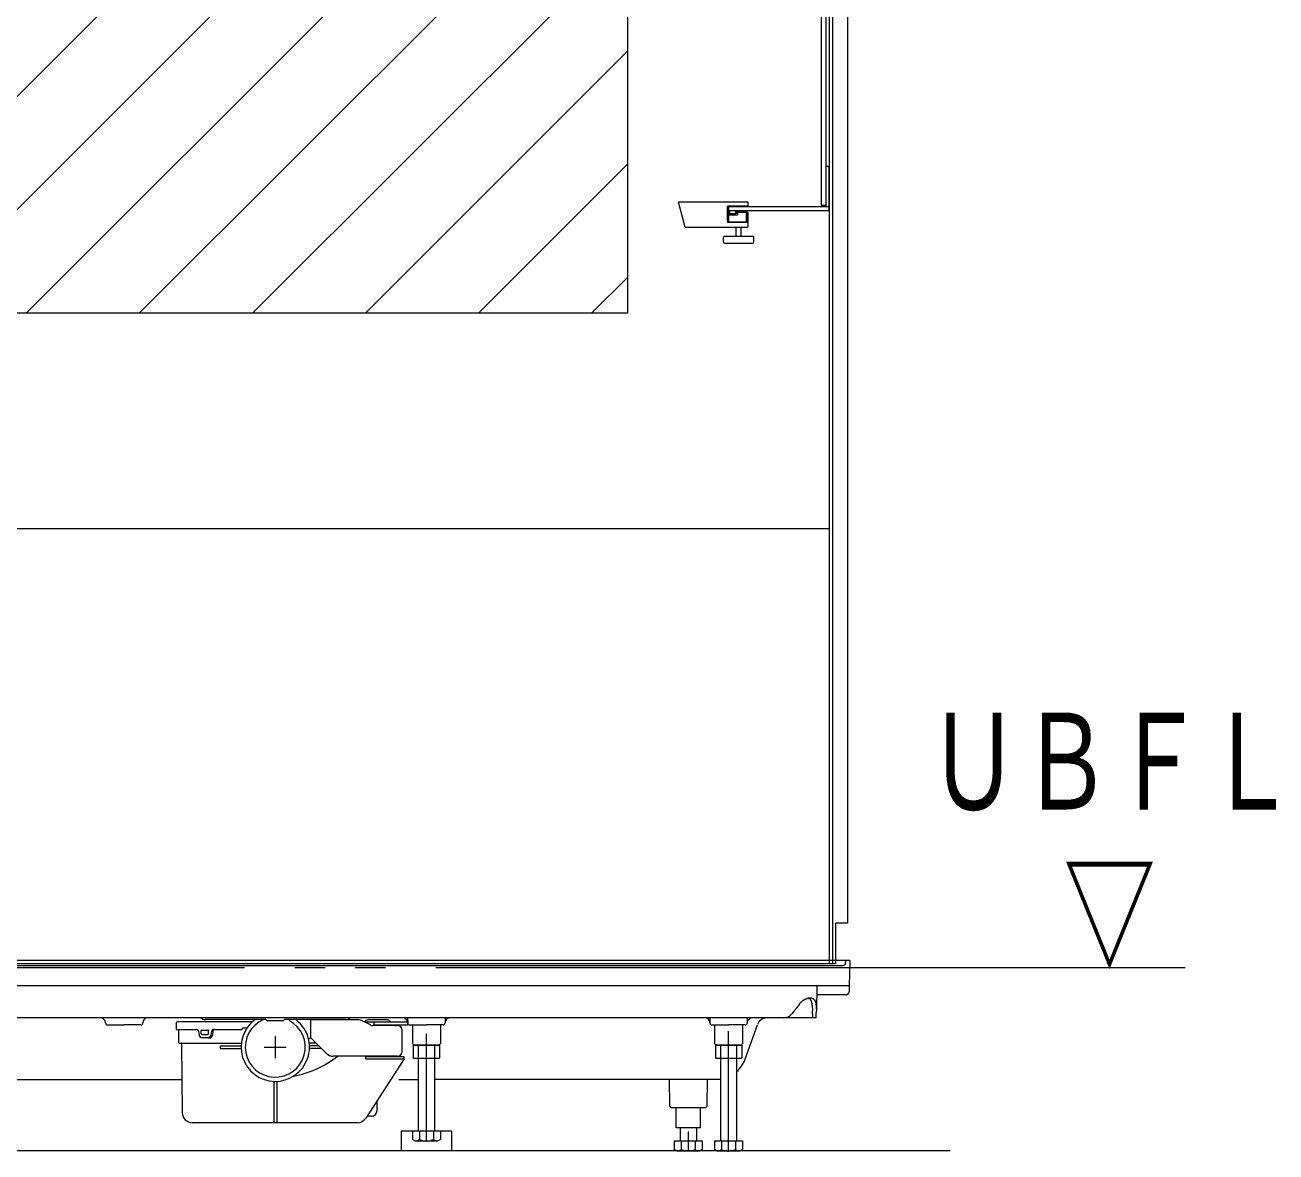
# Model space of a CAD drawing. Units: millimetres on the paper. Extents: x -305 to 305, y -152 to 152.
# Drawn here: x -119.07 to -94.23, y -48.35 to -25.97 of the extents above; entities that cross this region are included whole.
import ezdxf
from ezdxf.enums import TextEntityAlignment as Align

# ---------------------------------------------------------------- set-up
doc = ezdxf.new("R2010")
doc.units = ezdxf.units.MM
doc.linetypes.add('LONG_CHAIN', pattern=[21, 18, -1, 1, -1])
doc.linetypes.add('LONG_DOUBLE_CHAIN', pattern=[21.8, 18, -1, 0.6, -0.6, 0.6, -1])
doc.layers.add('0-0_0', color=7, linetype='Continuous', lineweight=9)
doc.layers.add('0-1_VIEW0002', color=7, linetype='Continuous', lineweight=9)
doc.styles.add('ＭＳ ゴシック', font='')
doc.styles.get('ＭＳ ゴシック').set_extended_font_data('MS Gothic')

msp = doc.modelspace()

# ---------------------------------------------------------------- linework, layer by layer
at = {"layer": '0-0_0'}
for p, q in [((-123.099, -31.259), (-107.099, -15.259)), ((-121.282, -31.686), (-107.099, -17.504)), ((-119.037, -31.686), (-107.099, -19.749)), ((-116.792, -31.686), (-107.099, -21.994)), ((-114.547, -31.686), (-107.099, -24.239)), ((-112.302, -31.686), (-107.099, -26.484)), ((-110.057, -31.686), (-107.099, -28.729)), ((-107.812, -31.686), (-107.099, -30.974))]:
    msp.add_line(p, q, dxfattribs=at)
at = {"layer": '0-1_VIEW0002'}
for p, q in [((-103.099, -4.986), (-103.099, -44.606)), ((-103.039, -5.046), (-103.039, -44.606)), ((-102.739, -4.986), (-102.739, -43.806)), ((-107.099, -31.686), (-107.099, -8.686)), ((-123.099, -31.686), (-107.099, -31.686)), ((-125.099, -35.966), (-103.099, -35.966)), ((-102.979, -43.806), (-102.979, -44.606)), ((-102.739, -43.806), (-102.979, -43.806)), ((-102.694, -44.546), (-125.504, -44.546)), ((-125.364, -44.646), (-102.826, -44.646)), ((-125.219, -44.606), (-102.979, -44.606)), ((-102.775, -44.566), (-102.775, -44.587)), ((-103.347, -45.046), (-103.356, -45.544)), ((-102.703, -45.046), (-102.705, -45.167)), ((-103.694, -45.412), (-103.742, -45.479)), ((-102.765, -45.226), (-103.35, -45.226)), ((-104.002, -45.686), (-124.197, -45.686)), ((-111.472, -45.686), (-111.47, -45.787)), ((-110.727, -45.686), (-110.729, -45.787)), ((-105.472, -45.686), (-105.47, -45.787)), ((-104.727, -45.686), (-104.729, -45.787)), ((-103.794, -45.544), (-103.844, -45.608)), ((-103.432, -45.608), (-103.433, -45.544)), ((-103.357, -45.608), (-103.356, -45.544)), ((-117.47, -45.785), (-117.47, -45.787)), ((-117.43, -45.826), (-117.099, -45.826)), ((-116.769, -45.826), (-117.099, -45.826)), ((-116.069, -45.786), (-116.069, -45.906)), ((-116.059, -45.916), (-115.662, -45.916)), ((-114.56, -45.766), (-116.049, -45.766)), ((-116.019, -45.916), (-116.019, -46.176)), ((-115.568, -46.002), (-115.568, -45.938)), ((-115.558, -45.928), (-115.437, -45.928)), ((-114.292, -45.718), (-115.492, -45.718)), ((-115.427, -46.002), (-115.427, -45.938)), ((-115.325, -45.916), (-114.769, -45.916)), ((-114.759, -45.896), (-114.759, -45.906)), ((-114.749, -45.886), (-114.663, -45.886)), ((-114.278, -45.724), (-114.265, -45.737)), ((-113.948, -45.742), (-114.251, -45.742)), ((-113.934, -45.737), (-113.921, -45.724)), ((-112.707, -45.718), (-113.915, -45.718)), ((-113.399, -45.718), (-113.399, -46.084)), ((-112.432, -45.726), (-113.389, -45.726)), ((-112.21, -45.826), (-112.388, -45.737)), ((-112.329, -45.766), (-111.489, -45.766)), ((-111.887, -45.726), (-112.249, -45.726)), ((-111.679, -45.836), (-112.165, -45.836)), ((-112.135, -45.826), (-112.135, -45.766)), ((-112.135, -45.826), (-111.489, -45.826)), ((-112.129, -45.836), (-112.129, -45.826)), ((-111.805, -45.766), (-111.815, -45.756)), ((-111.579, -46.346), (-111.579, -45.936)), ((-111.469, -45.806), (-111.469, -45.786)), ((-111.43, -45.826), (-111.099, -45.826)), ((-111.377, -45.826), (-111.377, -46.199)), ((-110.769, -45.826), (-111.099, -45.826)), ((-110.822, -45.826), (-110.822, -46.199)), ((-105.43, -45.826), (-105.099, -45.826)), ((-105.377, -45.826), (-105.377, -46.199)), ((-104.769, -45.826), (-105.099, -45.826)), ((-104.822, -45.826), (-104.822, -46.199)), ((-104.771, -46.507), (-104.528, -45.82)), ((-116.009, -46.186), (-114.775, -46.186)), ((-115.959, -46.196), (-115.947, -47.568)), ((-115.622, -45.952), (-115.613, -46.03)), ((-115.558, -46.012), (-115.437, -46.012)), ((-115.407, -46.082), (-115.553, -46.082)), ((-115.365, -45.951), (-115.376, -46.031)), ((-115.336, -45.951), (-115.348, -46.031)), ((-113.409, -46.094), (-113.442, -46.094)), ((-113.289, -46.186), (-113.424, -46.186)), ((-113.399, -46.076), (-113.088, -46.388)), ((-115.192, -46.241), (-114.779, -46.241)), ((-115.192, -46.241), (-115.192, -46.291)), ((-115.192, -46.291), (-114.779, -46.291)), ((-113.234, -46.241), (-113.42, -46.241)), ((-113.184, -46.291), (-113.42, -46.291)), ((-111.377, -46.199), (-111.329, -46.226)), ((-111.359, -46.226), (-111.359, -46.486)), ((-110.869, -46.226), (-111.329, -46.226)), ((-111.259, -46.226), (-111.259, -47.926)), ((-110.939, -46.226), (-110.939, -47.926)), ((-110.869, -46.226), (-110.822, -46.199)), ((-105.377, -46.199), (-105.329, -46.226)), ((-105.359, -46.226), (-105.359, -46.486)), ((-104.869, -46.226), (-105.329, -46.226)), ((-105.259, -46.226), (-105.259, -48.126)), ((-104.939, -46.226), (-104.939, -48.126)), ((-104.869, -46.226), (-104.822, -46.199)), ((-112.308, -46.446), (-112.947, -46.446)), ((-111.679, -46.446), (-112.947, -46.446)), ((-112.308, -46.446), (-112.308, -46.506)), ((-111.559, -46.456), (-112.308, -46.456)), ((-111.559, -46.506), (-112.308, -46.506)), ((-111.543, -46.497), (-112.303, -47.675)), ((-112.029, -46.446), (-112.029, -46.456)), ((-111.539, -46.476), (-111.539, -46.486)), ((-111.359, -46.486), (-110.839, -46.486)), ((-105.359, -46.486), (-104.839, -46.486)), ((-122.863, -46.906), (-115.953, -46.906)), ((-111.643, -46.906), (-111.265, -46.906)), ((-105.302, -46.906), (-110.939, -46.906)), ((-106.281, -46.906), (-106.272, -47.427)), ((-105.527, -47.427), (-105.518, -46.906)), ((-114.129, -46.946), (-114.129, -47.766)), ((-114.069, -46.946), (-114.069, -47.766)), ((-112.079, -47.526), (-112.079, -47.329)), ((-112.189, -47.636), (-112.278, -47.636)), ((-106.232, -47.466), (-105.567, -47.466)), ((-105.659, -47.866), (-105.659, -47.466)), ((-112.47, -47.766), (-115.747, -47.766)), ((-111.599, -47.926), (-110.599, -47.926)), ((-111.599, -47.926), (-111.599, -48.326)), ((-111.377, -47.926), (-111.377, -48.099)), ((-111.377, -47.926), (-110.822, -47.926)), ((-111.238, -47.926), (-111.238, -48.099)), ((-110.961, -47.926), (-110.961, -48.099)), ((-110.822, -47.926), (-110.822, -48.099)), ((-110.599, -47.926), (-110.599, -48.326)), ((-106.059, -47.866), (-106.059, -48.126)), ((-105.739, -47.866), (-105.739, -48.126)), ((-111.329, -48.126), (-111.377, -48.099)), ((-111.329, -48.126), (-110.869, -48.126)), ((-110.822, -48.099), (-110.869, -48.126)), ((-106.177, -48.126), (-106.177, -48.299)), ((-106.177, -48.126), (-105.622, -48.126)), ((-106.038, -48.126), (-106.038, -48.299)), ((-105.761, -48.126), (-105.761, -48.299)), ((-105.622, -48.126), (-105.622, -48.299)), ((-105.377, -48.126), (-105.377, -48.299)), ((-105.377, -48.126), (-104.822, -48.126)), ((-105.238, -48.126), (-105.238, -48.299)), ((-104.961, -48.126), (-104.961, -48.299)), ((-104.822, -48.126), (-104.822, -48.299)), ((-100.699, -48.326), (-130, -48.326)), ((-110.599, -48.326), (-111.599, -48.326)), ((-106.129, -48.326), (-106.177, -48.299)), ((-106.129, -48.326), (-105.669, -48.326)), ((-105.622, -48.299), (-105.669, -48.326)), ((-105.329, -48.326), (-105.377, -48.299)), ((-105.329, -48.326), (-104.869, -48.326)), ((-104.822, -48.299), (-104.869, -48.326))]:
    msp.add_line(p, q, dxfattribs=at)
at = {"layer": '0-1_VIEW0002', "color": 6}
for p, q in [((-103.159, -29.576), (-103.159, -28.776)), ((-103.159, -28.776), (-103.099, -28.776)), ((-103.099, -29.656), (-103.099, -28.776)), ((-105.099, -29.596), (-105.099, -29.636)), ((-105.079, -29.576), (-103.099, -29.576)), ((-105.079, -29.656), (-105.079, -29.716)), ((-105.079, -29.656), (-103.099, -29.656)), ((-104.959, -29.716), (-105.079, -29.716)), ((-104.959, -29.656), (-104.959, -29.716))]:
    msp.add_line(p, q, dxfattribs=at)
at = {"layer": '0-1_VIEW0002', "color": 2}
for p, q in [((-104.719, -29.486), (-106.091, -29.486)), ((-105.964, -29.986), (-106.091, -29.486)), ((-104.719, -29.486), (-106.091, -29.486)), ((-105.964, -29.986), (-106.091, -29.486)), ((-104.719, -29.486), (-104.719, -29.566)), ((-104.719, -29.486), (-104.719, -29.566)), ((-105.119, -29.566), (-105.119, -29.886)), ((-104.719, -29.566), (-105.119, -29.566)), ((-104.719, -29.566), (-105.119, -29.566)), ((-105.119, -29.566), (-105.119, -29.886)), ((-105.119, -29.846), (-105.119, -29.566)), ((-104.719, -29.566), (-105.119, -29.566)), ((-105.119, -29.846), (-105.119, -29.566)), ((-104.719, -29.566), (-105.119, -29.566)), ((-105.109, -29.576), (-105.109, -29.846)), ((-104.719, -29.576), (-105.109, -29.576)), ((-105.109, -29.576), (-105.109, -29.846)), ((-104.719, -29.576), (-105.109, -29.576)), ((-105.099, -29.736), (-105.099, -29.886)), ((-105.099, -29.736), (-104.919, -29.736)), ((-105.099, -29.736), (-104.919, -29.736)), ((-105.099, -29.736), (-105.099, -29.886)), ((-104.929, -29.676), (-104.739, -29.676)), ((-104.929, -29.716), (-104.929, -29.676)), ((-104.929, -29.716), (-104.929, -29.676)), ((-104.929, -29.676), (-104.739, -29.676)), ((-104.919, -29.716), (-104.929, -29.716)), ((-104.919, -29.716), (-104.929, -29.716)), ((-104.739, -29.686), (-104.919, -29.686)), ((-104.919, -29.716), (-104.919, -29.686)), ((-104.739, -29.686), (-104.919, -29.686)), ((-104.919, -29.686), (-104.739, -29.686)), ((-104.919, -29.716), (-104.919, -29.686)), ((-104.919, -29.686), (-104.919, -29.736)), ((-104.919, -29.686), (-104.739, -29.686)), ((-104.919, -29.686), (-104.919, -29.736)), ((-104.739, -29.686), (-104.739, -29.676)), ((-104.739, -29.686), (-104.739, -29.676)), ((-104.739, -29.886), (-104.739, -29.686)), ((-104.739, -29.886), (-104.739, -29.686)), ((-104.719, -29.566), (-104.719, -29.576)), ((-104.719, -29.566), (-104.719, -29.576)), ((-105.964, -29.986), (-104.719, -29.986)), ((-105.964, -29.986), (-104.719, -29.986)), ((-105.109, -29.846), (-105.119, -29.846)), ((-105.109, -29.846), (-105.119, -29.846)), ((-105.119, -29.886), (-104.719, -29.886)), ((-105.119, -29.886), (-104.719, -29.886)), ((-104.739, -29.886), (-105.099, -29.886)), ((-104.739, -29.886), (-105.099, -29.886)), ((-104.949, -30.161), (-104.949, -29.986)), ((-104.849, -30.161), (-104.849, -29.986)), ((-104.719, -29.886), (-104.719, -29.986)), ((-104.719, -29.886), (-104.719, -29.986)), ((-105.199, -30.281), (-105.199, -30.181)), ((-105.179, -30.161), (-104.619, -30.161)), ((-105.179, -30.301), (-104.619, -30.301)), ((-104.599, -30.281), (-104.599, -30.181))]:
    msp.add_line(p, q, dxfattribs=at)
at = {"layer": '0-1_VIEW0002', "linetype": 'LONG_DOUBLE_CHAIN'}
msp.add_line((-132.71, -44.686), (-96.037, -44.686), dxfattribs=at)
at = {"layer": '0-1_VIEW0002', "linetype": 'LONG_CHAIN'}
for p, q in [((-105.099, -48.348), (-105.099, -45.947)), ((-114.099, -46.048), (-114.099, -46.485)), ((-111.099, -48.148), (-111.099, -45.999)), ((-114.318, -46.266), (-113.881, -46.266)), ((-105.899, -47.938), (-105.899, -48.326))]:
    msp.add_line(p, q, dxfattribs=at)
at = {"layer": '0-1_VIEW0002', "color": 6}
msp.add_lwpolyline([(-103.259, -24.686), (-103.259, -29.546), (-103.159, -29.546), (-103.159, -24.686)], close=True, dxfattribs=at)
at = {"layer": '0-1_VIEW0002'}
msp.add_lwpolyline([(-104.718, -29.686), (-104.718, -29.886), (-104.741, -29.886), (-104.741, -29.686)], close=True, dxfattribs=at)
at = {"layer": '0-1_VIEW0002', "color": 2}
msp.add_lwpolyline([(-104.718, -29.686), (-104.718, -29.886), (-104.741, -29.886), (-104.741, -29.686)], close=True, dxfattribs=at)
at = {"layer": '0-1_VIEW0002'}
for points in [[(-102.694, -44.546), (-102.703, -45.046), (-102.903, -45.046), (-125.296, -45.046)], [(-103.694, -45.412), (-103.691, -45.408), (-103.688, -45.404), (-103.684, -45.4), (-103.681, -45.396), (-103.678, -45.392), (-103.675, -45.388), (-103.671, -45.384), (-103.668, -45.38), (-103.665, -45.376), (-103.661, -45.373), (-103.658, -45.37), (-103.655, -45.367), (-103.652, -45.364), (-103.649, -45.361), (-103.646, -45.358), (-103.642, -45.355), (-103.639, -45.352), (-103.636, -45.35), (-103.633, -45.347), (-103.629, -45.345), (-103.626, -45.342), (-103.623, -45.34), (-103.619, -45.337), (-103.616, -45.335), (-103.612, -45.332), (-103.609, -45.33), (-103.605, -45.328), (-103.602, -45.326), (-103.598, -45.324), (-103.595, -45.321), (-103.588, -45.318), (-103.582, -45.314), (-103.575, -45.311), (-103.569, -45.308), (-103.562, -45.305), (-103.555, -45.302), (-103.549, -45.3), (-103.542, -45.297), (-103.536, -45.295)], [(-103.536, -45.295), (-103.529, -45.293), (-103.526, -45.292), (-103.522, -45.292), (-103.519, -45.291), (-103.516, -45.29), (-103.513, -45.29), (-103.509, -45.289), (-103.506, -45.288), (-103.503, -45.288), (-103.5, -45.288), (-103.497, -45.287), (-103.494, -45.287), (-103.49, -45.287), (-103.487, -45.287), (-103.484, -45.286), (-103.481, -45.286), (-103.478, -45.286), (-103.475, -45.287), (-103.472, -45.287), (-103.469, -45.287), (-103.467, -45.287), (-103.463, -45.288), (-103.46, -45.288), (-103.457, -45.289), (-103.454, -45.289), (-103.452, -45.29), (-103.449, -45.291), (-103.446, -45.291), (-103.443, -45.292), (-103.44, -45.293), (-103.438, -45.294), (-103.435, -45.295), (-103.432, -45.296), (-103.43, -45.298), (-103.427, -45.299), (-103.425, -45.3), (-103.422, -45.302), (-103.42, -45.303), (-103.418, -45.305)], [(-103.517, -45.291), (-103.514, -45.293), (-103.511, -45.294), (-103.508, -45.295), (-103.505, -45.297), (-103.502, -45.298), (-103.499, -45.3), (-103.496, -45.301), (-103.494, -45.303), (-103.491, -45.305), (-103.488, -45.307), (-103.485, -45.31), (-103.481, -45.313), (-103.478, -45.317), (-103.475, -45.321), (-103.472, -45.325), (-103.47, -45.329), (-103.467, -45.334), (-103.465, -45.338), (-103.463, -45.343), (-103.461, -45.348), (-103.459, -45.354), (-103.457, -45.36), (-103.455, -45.366), (-103.453, -45.373), (-103.452, -45.379), (-103.45, -45.385), (-103.449, -45.392), (-103.447, -45.399), (-103.446, -45.405), (-103.445, -45.412)], [(-103.445, -45.412), (-103.444, -45.419), (-103.443, -45.425), (-103.442, -45.432), (-103.441, -45.439), (-103.44, -45.446), (-103.439, -45.452), (-103.439, -45.459), (-103.438, -45.466), (-103.437, -45.473), (-103.437, -45.479), (-103.436, -45.486), (-103.436, -45.492), (-103.435, -45.499), (-103.435, -45.505), (-103.434, -45.512), (-103.434, -45.518), (-103.434, -45.525), (-103.433, -45.531), (-103.433, -45.538), (-103.433, -45.544)], [(-103.418, -45.305), (-103.416, -45.306), (-103.413, -45.308), (-103.411, -45.31), (-103.409, -45.312), (-103.407, -45.313), (-103.405, -45.315), (-103.403, -45.317), (-103.402, -45.319), (-103.4, -45.321), (-103.398, -45.324), (-103.396, -45.326), (-103.395, -45.328), (-103.393, -45.33), (-103.391, -45.333), (-103.39, -45.335), (-103.388, -45.337), (-103.387, -45.34), (-103.386, -45.342), (-103.384, -45.345), (-103.383, -45.348), (-103.382, -45.35), (-103.381, -45.353), (-103.378, -45.358), (-103.377, -45.364), (-103.375, -45.37), (-103.373, -45.375), (-103.372, -45.381), (-103.37, -45.387), (-103.369, -45.393), (-103.368, -45.399), (-103.367, -45.406), (-103.365, -45.412)], [(-103.365, -45.412), (-103.364, -45.419), (-103.364, -45.426), (-103.363, -45.432), (-103.362, -45.439), (-103.361, -45.446), (-103.36, -45.453), (-103.36, -45.459), (-103.359, -45.466), (-103.358, -45.473), (-103.358, -45.479), (-103.357, -45.486), (-103.357, -45.493), (-103.357, -45.499), (-103.357, -45.506), (-103.356, -45.512), (-103.356, -45.519), (-103.356, -45.525), (-103.356, -45.531), (-103.356, -45.538), (-103.356, -45.544)], [(-103.358, -45.686), (-103.43, -45.686), (-104.002, -45.686)], [(-103.794, -45.544), (-103.789, -45.538), (-103.784, -45.531), (-103.779, -45.525), (-103.773, -45.518), (-103.768, -45.512), (-103.763, -45.505), (-103.758, -45.499), (-103.753, -45.492), (-103.747, -45.486), (-103.742, -45.479)], [(-103.432, -45.608), (-103.431, -45.635), (-103.431, -45.657), (-103.431, -45.673), (-103.431, -45.683), (-103.43, -45.686)], [(-103.358, -45.686), (-103.358, -45.683), (-103.358, -45.673), (-103.358, -45.657), (-103.358, -45.635), (-103.357, -45.608)], [(-111.359, -46.226), (-110.839, -46.226), (-110.839, -46.486)], [(-105.359, -46.226), (-104.839, -46.226), (-104.839, -46.486)], [(-105.659, -47.866), (-106.139, -47.866), (-106.139, -47.466)]]:
    msp.add_lwpolyline(points, dxfattribs=at)
at = {"layer": '0-1_VIEW0002', "color": 6}
for centre, start, end in [((-105.079, -29.596), 90, 180), ((-105.079, -29.636), 180, 270)]:
    msp.add_arc(centre, 0.02, start, end, dxfattribs=at)
at = {"layer": '0-1_VIEW0002', "color": 2}
for centre, start, end in [((-105.179, -30.181), 90, 180), ((-105.179, -30.281), 180, 270), ((-104.619, -30.181), 0, 90), ((-104.619, -30.281), 270, 0)]:
    msp.add_arc(centre, 0.02, start, end, dxfattribs=at)
at = {"layer": '0-1_VIEW0002'}
for centre, radius, start, end in [((-102.835, -44.586), 0.06, 270, 359), ((-102.755, -44.566), 0.02, 90, 179), ((-102.765, -45.166), 0.06, 270, 359), ((-117.57, -45.786), 0.1, 0.9999, 90), ((-116.629, -45.786), 0.1, 90, 179), ((-115.492, -45.586), 0.132, 229.2509, 270), ((-112.707, -45.586), 0.132, 270, 310.7491), ((-111.57, -45.786), 0.1, 1, 90), ((-110.629, -45.786), 0.1, 90, 179.0001), ((-105.57, -45.786), 0.1, 1, 90), ((-104.629, -45.786), 0.1, 90, 179), ((-104.339, -45.886), 0.2, 90, 160.4975), ((-104.002, -45.486), 0.2, 270, 322.4749), ((-117.43, -45.786), 0.04, 180.9999, 270), ((-116.769, -45.786), 0.04, 270, 359), ((-116.049, -45.786), 0.02, 90, 180), ((-116.059, -45.906), 0.01, 180, 270), ((-115.662, -45.956), 0.04, 7.0202, 90), ((-115.558, -45.938), 0.01, 90, 180), ((-115.437, -45.938), 0.01, 0, 90), ((-115.325, -45.956), 0.04, 90, 171.615), ((-115.297, -45.956), 0.04, 90, 171.6016), ((-114.099, -46.266), 0.68, 126.3044, 51.6696), ((-114.769, -45.906), 0.01, 270, 0), ((-114.749, -45.896), 0.01, 90, 180), ((-114.099, -46.266), 0.595, 112.9715, 62.352), ((-114.292, -45.738), 0.02, 45, 90), ((-114.251, -45.722), 0.02, 225, 270), ((-113.948, -45.722), 0.02, 270, 315), ((-113.907, -45.738), 0.02, 90, 135), ((-113.366, -45.824), 0.1, 103.6441, 109.6267), ((-112.432, -45.826), 0.1, 63.4568, 90), ((-112.249, -45.826), 0.1, 90, 142.9263), ((-112.165, -45.736), 0.1, 243.4568, 270), ((-111.887, -45.826), 0.1, 44.6662, 90), ((-111.694, -45.736), 0.1, 244.1581, 270), ((-111.679, -45.936), 0.1, 0, 90), ((-111.489, -45.786), 0.02, 0, 90), ((-111.489, -45.806), 0.02, 270, 0), ((-111.43, -45.786), 0.04, 181, 270), ((-110.769, -45.786), 0.04, 270, 359.0001), ((-105.43, -45.786), 0.04, 181, 270), ((-104.769, -45.786), 0.04, 270, 359), ((-116.009, -46.176), 0.01, 180, 270), ((-115.969, -46.196), 0.01, 0.5, 90), ((-115.553, -46.022), 0.06, 187.0203, 270), ((-115.558, -46.002), 0.01, 180, 270), ((-115.437, -46.002), 0.01, 270, 0), ((-115.436, -46.022), 0.06, 270, 351.615), ((-115.407, -46.022), 0.06, 270, 351.6016), ((-113.409, -46.084), 0.01, 270, 0), ((-112.947, -46.246), 0.2, 225, 270), ((-111.679, -46.346), 0.1, 270, 0), ((-114.099, -44.882), 1.994, 280.3777, 308.338), ((-111.559, -46.476), 0.02, 0, 90), ((-111.559, -46.486), 0.02, 270, 0), ((-105.337, -46.306), 0.6, 311.4448, 340.4975), ((-113.797, -46.7), 0.002, 180, 304.8877), ((-105.337, -46.306), 0.6, 272.9399, 277.3858), ((-106.232, -47.426), 0.04, 181, 270), ((-105.567, -47.426), 0.04, 270, 359), ((-115.747, -47.566), 0.2, 180.5, 270), ((-112.471, -47.566), 0.2, 270, 327.1469), ((-112.189, -47.526), 0.11, 270, 0), ((-111.333, -47.946), 0.18, 271.2052, 301.9385), ((-111.099, -47.76), 0.366, 247.7812, 292.2178), ((-110.866, -47.946), 0.18, 238.0615, 268.7948), ((-106.133, -48.146), 0.18, 271.2052, 301.9385), ((-105.899, -47.96), 0.366, 247.7812, 292.2178), ((-105.666, -48.146), 0.18, 238.0615, 268.7948), ((-105.333, -48.146), 0.18, 271.2052, 301.9385), ((-105.099, -47.96), 0.366, 247.7812, 292.2178), ((-104.866, -48.146), 0.18, 238.0615, 268.7948)]:
    msp.add_arc(centre, radius, start, end, dxfattribs=at)

# ---------------------------------------------------------------- texts
at = {"layer": '0-1_VIEW0002', "style": 'ＭＳ ゴシック', "width": 0.7}
for s, p in [('ＵＢＦＬ', (-101.153, -42.124)), ('▽', (-98.453, -45.121))]:
    msp.add_text(s, height=1.921, dxfattribs=at).set_placement(p, align=Align.BOTTOM_LEFT)

doc.saveas('drawing.dxf')
